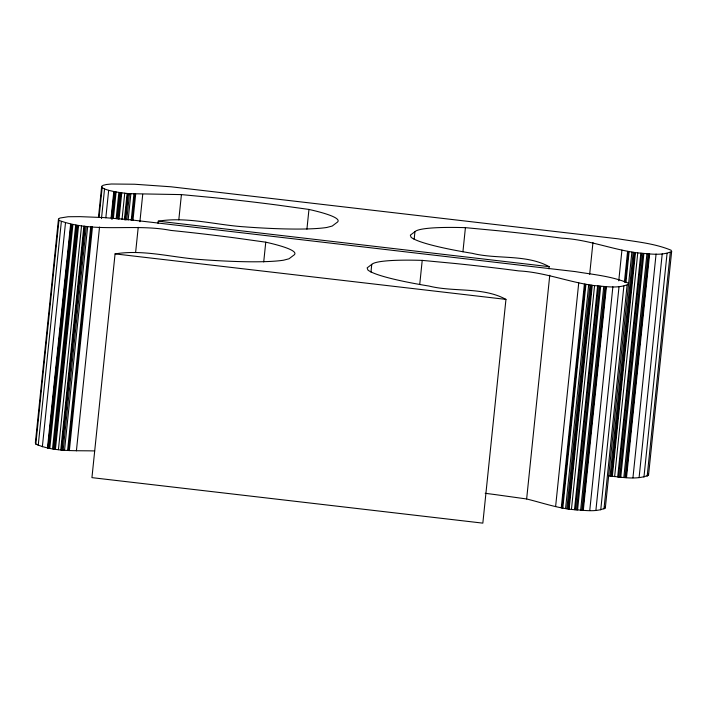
<?xml version="1.0" encoding="UTF-8"?>
<svg xmlns="http://www.w3.org/2000/svg" width="707" height="707" viewBox="0 0 707 707"><rect width="100%" height="100%" fill="white"/><g stroke="black" fill="none" stroke-linecap="round" stroke-linejoin="round"><path stroke-width="1.06" d="M58.469 219.108L58.955 220.363C94.508 233.575 133.976 223.226 170.794 230.411A248.908 27.317 5.9 0 1 234.812 237.861L265.761 242.174A113.032 12.408 5.9 0 1 293.608 255.298L289.004 258.789L283.613 260.194A123.548 13.557 5.9 0 1 203.881 259.778L202.229 259.637C173.268 257.905 144.193 249.156 115.064 253.893L91.937 477.64L482.837 523.136L505.956 299.388C482.828 286.662 453.823 292.327 428.875 286.017L427.346 285.787A123.548 13.557 5.9 0 1 367.887 270.003L367.145 267.882L371.749 264.391A113.032 12.408 5.9 0 1 422.22 260.379L454.795 263.464A248.908 27.317 5.9 0 1 518.814 270.914C544.77 272.23 568.994 282.34 594.56 285.628C605.749 286.379 618.104 288.898 628.452 284.205L627.878 282.95C611.299 276.084 592.917 274.528 575.295 271.603L127.781 219.515L103.39 217.562L79.909 216.642L68.146 216.74L59.936 218.039L58.469 219.108L35.35 442.856L35.827 444.111C54.165 452.082 75.163 450.386 94.676 450.942M35.827 444.111L58.955 220.363M38.213 445.463L61.341 221.715M42.349 446.824L65.468 223.076M47.484 447.991L70.612 224.243M47.943 448.097L71.062 224.349M48.765 448.229L71.893 224.481M49.782 448.424L72.901 224.676M52.539 448.874L75.667 225.126M53.555 449.025L76.674 225.277M54.616 449.201L77.743 225.453M55.429 449.298L78.557 225.551M58.416 449.67L81.535 225.922M60.767 449.926L83.894 226.178M61.465 449.997L84.584 226.249M61.924 450.059L85.043 226.311M63.162 450.147L86.281 226.399M64.54 450.279L87.659 226.523M67.607 450.5L90.726 226.753M68.473 450.545L91.592 226.797M69.357 450.615L92.476 226.859M98.494 217.084L101.667 186.374L103.134 185.314L106.43 184.5L111.344 184.006L134.639 184.235L170.979 186.789L618.492 238.869C636.114 241.794 654.496 243.349 671.076 250.216L671.65 251.48L648.531 475.228C636.22 480.247 621.815 477.154 608.762 475.855M99.086 217.243L102.153 187.629L101.667 186.374M76.409 450.819L99.528 227.071M101.481 218.596L104.539 188.981L102.153 187.629M105.838 217.765L108.666 190.342L104.539 188.981M111.087 217.836L113.809 191.517M111.432 219.037L114.26 191.624L108.666 190.342M112.254 219.179L115.091 191.756L114.26 191.624M113.376 218.269L116.098 191.942L115.091 191.756M116.142 218.728L118.864 192.401L116.098 191.942M117.15 218.87L119.872 192.543L118.864 192.401M118.219 219.046L120.941 192.719L119.872 192.543M119.032 219.143L121.754 192.817L120.941 192.719M122.019 219.515L124.741 193.197L121.754 192.817M124.37 219.771L127.092 193.444M125.068 219.842L127.781 193.524L124.741 193.197M125.519 219.904L128.241 193.585L127.781 193.524M126.756 220.001L129.478 193.674L181.416 194.602L213.991 197.686A248.908 27.317 5.9 0 1 278.01 205.136L308.959 209.44A113.032 12.408 5.9 0 1 336.806 222.572L332.202 226.054L326.811 227.468A123.548 13.557 5.9 0 1 247.079 227.044L245.426 226.903C216.466 225.18 187.39 216.43 158.262 221.167L158.032 223.359M128.144 220.124L130.857 193.798M131.21 220.345L133.932 194.018M132.068 220.39L134.79 194.072M132.951 220.46L135.673 194.133M135.611 252.549L138.219 227.327M139.898 221.759L142.726 194.345M178.809 219.824L181.416 194.602M263.72 261.917L265.761 242.174M306.918 229.183L308.959 209.44M370.963 272.071L371.749 264.391M414.161 239.346L414.947 231.666A113.032 12.408 5.9 0 1 465.418 227.654L497.993 230.738A248.908 27.317 5.9 0 1 562.012 238.188C587.968 239.496 612.191 249.606 637.758 252.903C648.946 253.654 661.301 256.164 671.65 251.48M419.728 284.514L422.22 260.379M462.926 251.78L465.418 227.654M548.932 268.854L549.153 266.663C526.026 253.937 497.021 259.593 472.073 253.283L470.544 253.053A123.548 13.557 5.9 0 1 411.085 237.269L410.343 235.157L414.947 231.666M631.89 252.107L605.333 507.953C595.992 512.46 584.68 510.198 574.491 509.712C558.123 508.395 542.499 502.854 526.644 498.974L549.763 275.226M555.605 506.592L578.733 282.844M561.261 507.865L584.389 284.117M562.065 507.997L585.184 284.241M562.807 508.13L585.926 284.382M589.673 274.307L592.961 242.492M565.565 508.589L588.684 284.841M566.864 508.775L589.983 285.027M567.977 508.96L591.105 285.213M568.455 509.005L591.582 285.257M569.135 509.093L592.263 285.345M571.442 509.376L594.56 285.628M574.491 509.712L597.609 285.955M575.304 509.8L598.422 286.052M576.488 509.888L599.616 286.141M577.566 509.986L600.685 286.238M580.633 510.207L603.751 286.459M581.808 510.268L604.936 286.521M582.727 510.339L605.846 286.591M583.302 510.357L606.42 286.609M589.753 510.534L612.872 286.786M618.758 280.829L621.93 250.119M595.895 510.366L619.023 286.618M600.747 509.853L623.866 286.105M624.414 282.093L627.586 251.383M625.209 282.226L628.382 251.515M625.951 282.367L629.124 251.657M603.964 509.031L627.082 285.283M610.061 476.05L633.18 252.293M611.184 476.226L634.303 252.479M611.652 476.279L634.78 252.532M612.333 476.359L635.46 252.611M614.639 476.651L637.758 252.903M617.688 476.978L640.807 253.23M618.501 477.075L641.62 253.327M619.686 477.154L642.813 253.406M620.764 477.252L643.883 253.504M623.83 477.481L646.949 253.733M625.006 477.543L648.133 253.795M625.925 477.605L649.044 253.857M626.499 477.623L649.618 253.875M632.951 477.799L656.069 254.052M639.093 477.64L662.22 253.893M643.944 477.128L667.063 253.38M647.161 476.306L670.28 252.558M128.241 193.585L129.478 193.674M158.262 221.167L549.153 266.663M115.064 253.893L505.956 299.388M526.644 498.974L495.687 494.661A248.908 27.317 5.9 0 0 485.188 493.309M647.957 473.973L648.531 475.228M604.759 506.698L605.333 507.953"/></g></svg>
